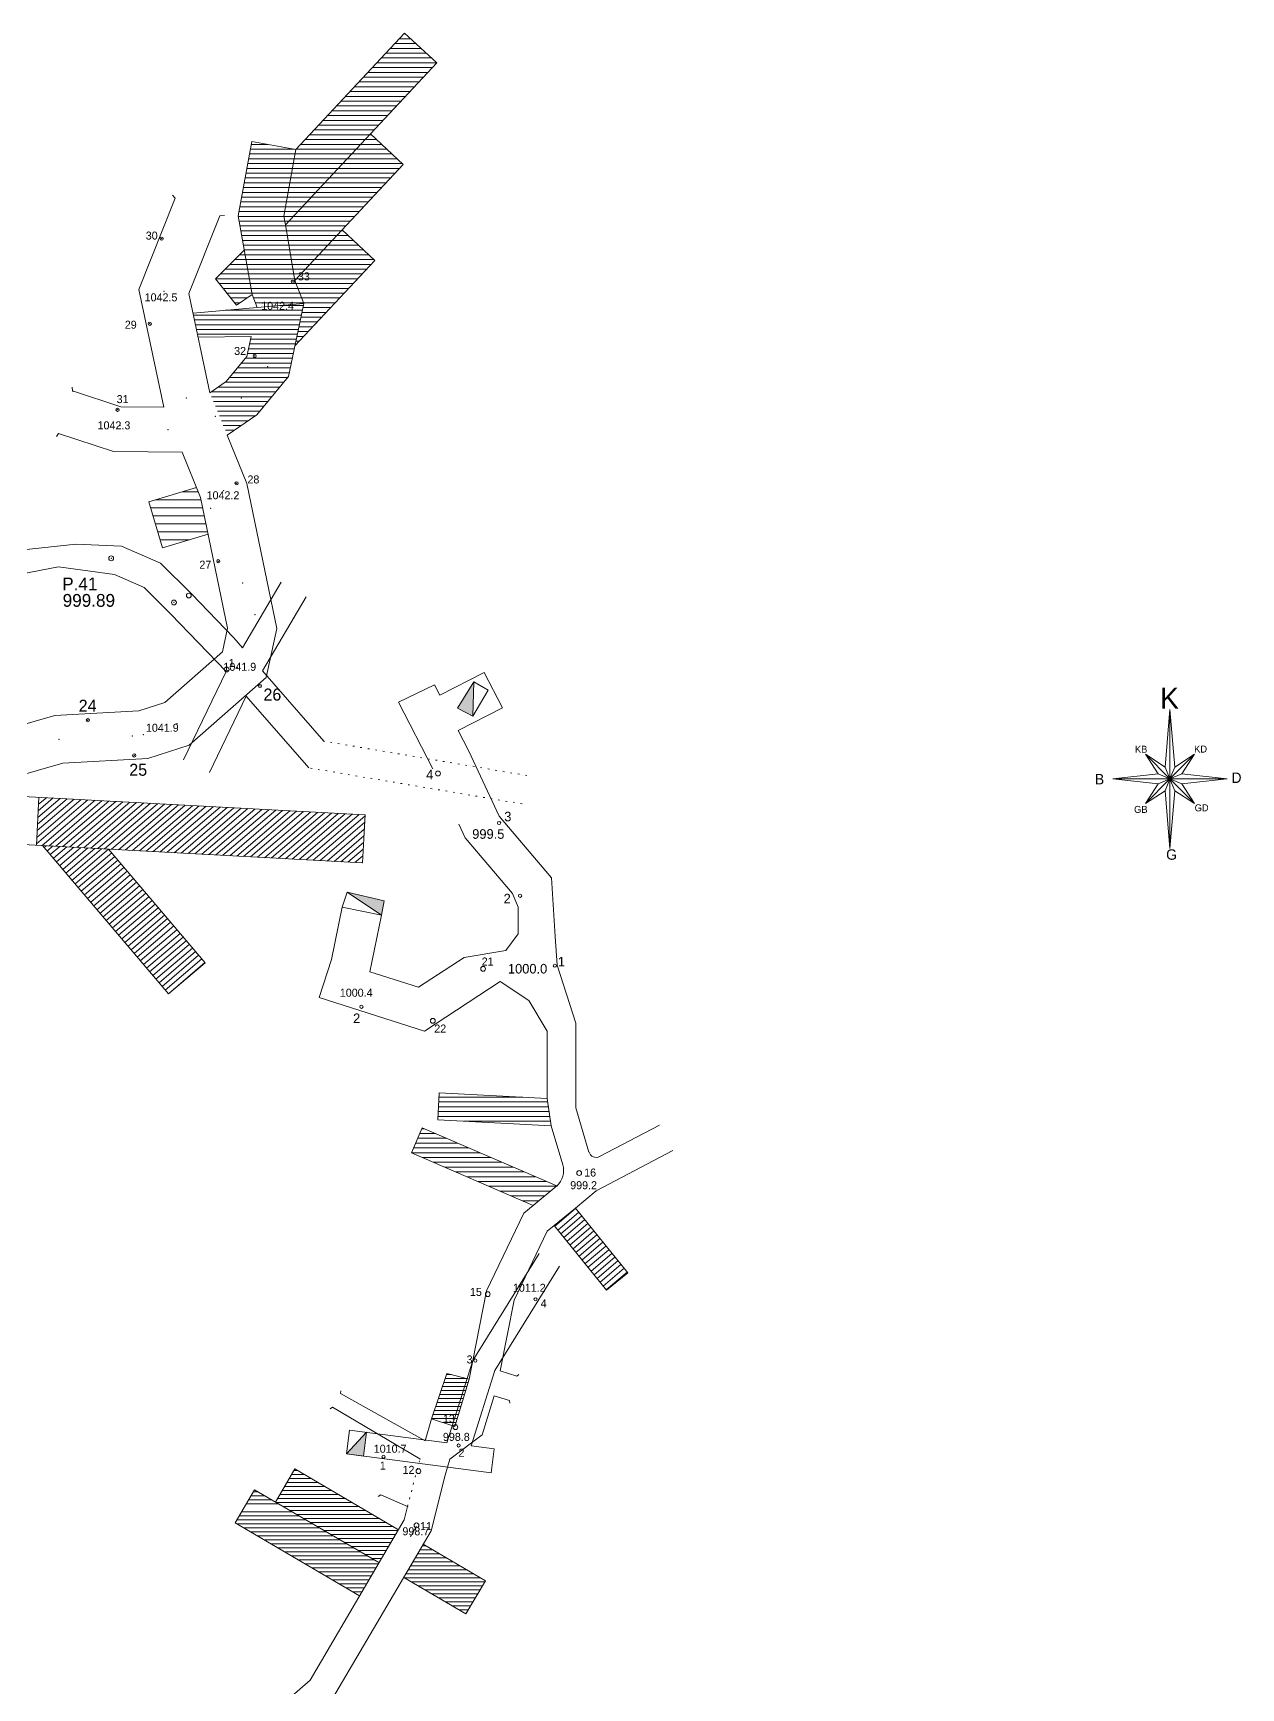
# Model space of a CAD drawing. Header units: millimetres. Extents: x 628903 to 629101, y 4089509 to 4089820.
# Drawn here: x 628979.1 to 629054.5, y 4089716.9 to 4089820.3 of the extents above; entities that cross this region are included whole.
import ezdxf

# ---------------------------------------------------------------- set-up
doc = ezdxf.new("R2010")
doc.units = ezdxf.units.MM
doc.layers.get('0').update_dxf_attribs({"color": 5, "lineweight": 0, "true_color": 0x0000ff})
for name, color, linetype, lineweight, true_color in [('G_1009', 15, 'Continuous', 0, 0x7f3f3f), ('G_1040', 94, 'Continuous', 0, 0x007f00), ('G_1040_POL', 3, 'Continuous', 0, 0x00ff00), ('G_995', 7, 'Continuous', 0, 0xffffff), ('G_995DOGR', 7, 'Continuous', 0, 0xffffff), ('G_997', 134, 'Continuous', 0, 0x007f7f), ('P_DTY', 7, 'Continuous', 0, 0xffffff)]:
    doc.layers.add(name, color=color, linetype=linetype, lineweight=lineweight, true_color=true_color)
doc.styles.add('textstyle0', font='txt')
doc.styles.add('textstyle1', font='txt')
doc.styles.add('textstyle100', font='txt')
doc.styles.add('textstyle101', font='txt')
doc.styles.add('textstyle102', font='txt')
doc.styles.add('textstyle103', font='txt')
doc.styles.add('textstyle104', font='txt')
doc.styles.add('textstyle105', font='txt')
doc.styles.add('textstyle106', font='txt')
doc.styles.add('textstyle122', font='txt')
doc.styles.add('textstyle139', font='txt')
doc.styles.add('textstyle147', font='txt')
doc.styles.add('textstyle149', font='txt')
doc.styles.add('textstyle150', font='txt')
doc.styles.add('textstyle151', font='txt')
doc.styles.add('textstyle155', font='txt')
doc.styles.add('textstyle156', font='txt')
doc.styles.add('textstyle157', font='txt')
doc.styles.add('textstyle158', font='txt')
doc.styles.add('textstyle159', font='txt')
doc.styles.add('textstyle160', font='txt')
doc.styles.add('textstyle161', font='txt')
doc.styles.add('textstyle162', font='txt')
doc.styles.add('textstyle163', font='txt')
doc.styles.add('textstyle164', font='txt')
doc.styles.add('textstyle165', font='txt')
doc.styles.add('textstyle166', font='txt')
doc.styles.add('textstyle187', font='txt')
doc.styles.add('textstyle188', font='txt')
doc.styles.add('textstyle189', font='txt')
doc.styles.add('textstyle190', font='txt')
doc.styles.add('textstyle191', font='txt')
doc.styles.add('textstyle192', font='txt')
doc.styles.add('textstyle2', font='txt')
doc.styles.add('textstyle3', font='txt')
doc.styles.add('textstyle4', font='txt')
doc.styles.add('textstyle5', font='txt')
doc.styles.add('textstyle56', font='txt')
doc.styles.add('textstyle6', font='txt')
doc.styles.add('textstyle60', font='txt')
doc.styles.add('textstyle7', font='txt')
doc.styles.add('textstyle89', font='txt')
doc.styles.add('textstyle90', font='txt')
doc.styles.add('textstyle91', font='txt')
doc.styles.add('textstyle92', font='txt')
doc.styles.add('textstyle93', font='txt')
doc.styles.add('textstyle95', font='txt')
doc.styles.add('textstyle96', font='txt')
doc.styles.add('textstyle97', font='txt')
doc.styles.add('textstyle98', font='txt')
doc.styles.add('textstyle99', font='txt')

# ---------------------------------------------------------------- blocks, each defined once
blk = doc.blocks.new('OK_1')
at = {"layer": 'P_DTY', "lineweight": 0}
for p, q in [((-31, 78), (-1, 439)), ((30, 78), (-1, 439)), ((-1, 4), (-1, 439)), ((-75, 35), (-154, 158)), ((-31, 78), (-154, 158)), ((-1, 4), (-154, 158)), ((-1, 4), (153, 158)), ((30, 78), (153, 158)), ((74, 35), (153, 158)), ((-358, 4), (-75, 35)), ((-75, -27), (-358, 4)), ((-358, 4), (-1, 4)), ((-154, -150), (-1, 4)), ((-1, 4), (-75, 35)), ((-75, -27), (-1, 4)), ((-1, 4), (-31, 78)), ((-31, -70), (-1, 4)), ((-1, 4), (30, 78)), ((-1, 4), (74, 35)), ((74, -27), (-1, 4)), ((30, -70), (-1, 4)), ((-1, 4), (356, 4)), ((-1, -431), (-1, 4)), ((153, -150), (-1, 4)), ((356, 4), (74, 35)), ((74, -27), (356, 4)), ((-154, -150), (-75, -27)), ((-154, -150), (-31, -70)), ((-1, -431), (-31, -70)), ((-1, -431), (30, -70)), ((153, -150), (30, -70)), ((153, -150), (74, -27))]:
    blk.add_line(p, q, dxfattribs=at)
for points in [[(-1, 439), (30, 78), (-1, 4), (-1, 439)], [(-154, 158), (-31, 78), (-1, 4), (-154, 158)], [(153, 158), (74, 35), (-1, 4), (153, 158)], [(-75, 35), (-1, 4), (-358, 4), (-75, 35)], [(-1, 4), (-154, -150), (-75, -27), (-1, 4)], [(-1, 4), (-1, -431), (-31, -70), (-1, 4)], [(-1, 4), (153, -150), (30, -70), (-1, 4)], [(-1, 4), (356, 4), (74, -27), (-1, 4)]]:
    blk.add_lwpolyline(points, close=True, dxfattribs=at)
for s, height, style, p in [('K', 130, 'textstyle0', (-62, 444)), ('KB', 43.5, 'textstyle6', (-220, 168)), ('KD', 43.5, 'textstyle7', (150, 169)), ('B', 65.2, 'textstyle2', (-470, -30)), ('D', 65.2, 'textstyle3', (383, -21)), ('GB', 43.5, 'textstyle5', (-225, -208)), ('GD', 43.5, 'textstyle4', (153, -198)), ('G', 65.2, 'textstyle1', (-25, -501))]:
    blk.add_text(s, height=height, dxfattribs=dict(at, style=style)).set_placement(p)

msp = doc.modelspace()

# ---------------------------------------------------------------- hatches: boundary and pattern name
at = {"layer": 'G_1009', "lineweight": 0}
msp.add_hatch(color=256, dxfattribs=at).paths.add_polyline_path([(628999.88, 4089732.88), (628999.68, 4089731.39), (628998.62, 4089731.53)])
at = {"layer": 'G_997', "lineweight": 0}
for points in [[(629006.58, 4089779.78), (629005.55, 4089778.14), (629006.51, 4089777.63)], [(629000.81, 4089765.19), (629000.97, 4089766.09), (628998.67, 4089766.64)]]:
    msp.add_hatch(color=256, dxfattribs=at).paths.add_polyline_path(points)

# ---------------------------------------------------------------- linework, layer by layer
at = {"layer": 'G_1009', "lineweight": 0}
for p, q in [((629010.66, 4089744.06), (629006.52, 4089737.36)), ((629011.94, 4089743.27), (629007.89, 4089736.73)), ((629006.52, 4089737.36), (629004.9, 4089732.22)), ((629007.89, 4089736.73), (629006.41, 4089732.03)), ((628998.62, 4089731.53), (628998.82, 4089733.02)), ((628998.82, 4089733.02), (629004.9, 4089732.22)), ((628998.62, 4089731.53), (629007.66, 4089730.35)), ((629006.41, 4089732.03), (629007.85, 4089731.84)), ((629007.85, 4089731.84), (629007.66, 4089730.35))]:
    msp.add_line(p, q, dxfattribs=at)
msp.add_lwpolyline([(628999.88, 4089732.88), (628999.68, 4089731.39), (628998.62, 4089731.53), (628999.88, 4089732.88)], close=True, dxfattribs=at)
for centre in [(629010.43, 4089741.19), (629006.67, 4089737.36), (629000.94, 4089731.35), (629005.63, 4089732.05)]:
    msp.add_circle(centre, 0.1, dxfattribs=at)
at = {"layer": 'G_1040', "lineweight": 0}
for p, q in [((628995.47, 4089813.05), (629002.26, 4089820.33)), ((629004.26, 4089818.47), (629002.26, 4089820.33)), ((628994.81, 4089808.34), (629004.26, 4089818.47)), ((628991.87, 4089808.9), (628992.72, 4089813.55)), ((628995.47, 4089813.05), (628992.72, 4089813.55)), ((629002.17, 4089812.12), (629000.12, 4089814.03)), ((628994.71, 4089808.89), (628995.47, 4089813.05)), ((628995.4, 4089804.86), (629002.17, 4089812.12)), ((628987.93, 4089810.01), (628987.75, 4089810.19)), ((628985.66, 4089804.31), (628987.93, 4089810.01)), ((628988.78, 4089804.04), (628990.72, 4089808.9)), ((628990.72, 4089808.9), (628991.01, 4089808.93)), ((628992.73, 4089803.99), (628991.87, 4089808.9)), ((628994.81, 4089808.34), (628994.71, 4089808.89)), ((628995.4, 4089804.86), (628994.81, 4089808.34)), ((629000.4, 4089806.12), (628998.35, 4089808.03)), ((628992.24, 4089806.76), (628990.44, 4089804.96)), ((628995.41, 4089800.77), (629000.4, 4089806.12)), ((628990.44, 4089804.96), (628991.75, 4089803.33)), ((628995.96, 4089803.42), (628995.4, 4089804.86)), ((628987.22, 4089796.94), (628985.66, 4089804.31)), ((628990.09, 4089797.85), (628988.78, 4089804.04)), ((628991.75, 4089803.33), (628992.73, 4089803.99)), ((628993.05, 4089803.18), (628992.73, 4089803.99)), ((628993.05, 4089803.18), (628989.04, 4089802.82)), ((628993.05, 4089803.18), (628995.96, 4089803.42)), ((628995.01, 4089798.86), (628995.96, 4089803.42)), ((628992.67, 4089801.36), (628989.36, 4089801.33)), ((628992.41, 4089800.11), (628992.67, 4089801.36)), ((628991.11, 4089798.55), (628992.41, 4089800.11)), ((628993.02, 4089796.47), (628995.01, 4089798.86)), ((628981.52, 4089797.96), (628981.5, 4089798.2)), ((628984.53, 4089796.96), (628981.52, 4089797.96)), ((628990.09, 4089797.85), (628991.11, 4089798.55)), ((628987.22, 4089796.94), (628984.53, 4089796.96)), ((628991.18, 4089795.2), (628993.02, 4089796.47)), ((628980.64, 4089795.3), (628980.51, 4089795.12)), ((628984.07, 4089794.17), (628980.64, 4089795.3)), ((628992.4, 4089792.17), (628991.18, 4089795.2)), ((628988.37, 4089794.14), (628984.07, 4089794.17)), ((628989.51, 4089791.3), (628988.37, 4089794.14)), ((628989.26, 4089791.92), (628986.29, 4089791.04)), ((628994.27, 4089783.12), (628992.4, 4089792.17)), ((628987.14, 4089788.16), (628986.29, 4089791.04)), ((628991.2, 4089783.13), (628989.51, 4089791.3)), ((628989.99, 4089789.01), (628987.14, 4089788.16)), ((628990.89, 4089781.66), (628991.2, 4089783.13)), ((628993.61, 4089780.06), (628994.27, 4089783.12)), ((628987.28, 4089778.49), (628990.89, 4089781.66)), ((628988.8, 4089775.83), (628993.61, 4089780.06)), ((628980.41, 4089777.67), (628985.65, 4089777.96)), ((628985.65, 4089777.96), (628987.28, 4089778.49)), ((628975.83, 4089776.35), (628980.41, 4089777.67)), ((628980.91, 4089774.7), (628986.21, 4089774.98)), ((628986.21, 4089774.98), (628988.8, 4089775.83)), ((628977.58, 4089773.74), (628980.91, 4089774.7)), ((628976.77, 4089772.71), (628999.79, 4089771.46)), ((628979.42, 4089772.57), (628979.26, 4089769.57)), ((628999.62, 4089768.46), (628999.79, 4089771.46)), ((628974.16, 4089769.85), (628999.62, 4089768.46)), ((628979.64, 4089769.55), (628987.51, 4089760.27)), ((628983.76, 4089769.33), (628989.79, 4089762.21)), ((628987.51, 4089760.27), (628989.79, 4089762.21))]:
    msp.add_line(p, q, dxfattribs=at)
at = {"layer": 'G_1040', "color": 254, "lineweight": 0, "true_color": 0xdcdcdc}
for p, q in [((629001.37, 4089819.37), (629003.29, 4089819.37)), ((629001.65, 4089819.67), (629002.97, 4089819.67)), ((629001.93, 4089819.97), (629002.65, 4089819.97)), ((629002.21, 4089820.27), (629002.32, 4089820.27)), ((629000.53, 4089818.47), (629004.25, 4089818.47)), ((629000.81, 4089818.77), (629003.93, 4089818.77)), ((629001.09, 4089819.07), (629003.61, 4089819.07)), ((628999.41, 4089817.27), (629003.14, 4089817.27)), ((628999.69, 4089817.57), (629003.42, 4089817.57)), ((628999.97, 4089817.87), (629003.7, 4089817.87)), ((629000.25, 4089818.17), (629003.98, 4089818.17)), ((628998.57, 4089816.37), (629002.3, 4089816.37)), ((628998.85, 4089816.67), (629002.58, 4089816.67)), ((628999.13, 4089816.97), (629002.86, 4089816.97)), ((628997.73, 4089815.47), (629001.46, 4089815.47)), ((628998.01, 4089815.77), (629001.74, 4089815.77)), ((628998.29, 4089816.07), (629002.02, 4089816.07)), ((628996.61, 4089814.27), (629000.34, 4089814.27)), ((628996.89, 4089814.57), (629000.62, 4089814.57)), ((628997.17, 4089814.87), (629000.9, 4089814.87)), ((628997.45, 4089815.17), (629001.18, 4089815.17)), ((628992.69, 4089813.37), (628993.74, 4089813.37)), ((628995.77, 4089813.37), (629000.83, 4089813.37)), ((628996.05, 4089813.67), (629000.51, 4089813.67)), ((628996.33, 4089813.97), (629000.19, 4089813.97)), ((628992.47, 4089812.17), (629002.12, 4089812.17)), ((628992.52, 4089812.47), (629001.8, 4089812.47)), ((628992.58, 4089812.77), (629001.48, 4089812.77)), ((628992.63, 4089813.07), (628995.38, 4089813.07)), ((628995.49, 4089813.07), (629001.15, 4089813.07)), ((628992.3, 4089811.27), (629001.37, 4089811.27)), ((628992.36, 4089811.57), (629001.65, 4089811.57)), ((628992.41, 4089811.87), (629001.93, 4089811.87)), ((628992.08, 4089810.07), (629000.25, 4089810.07)), ((628992.14, 4089810.37), (629000.53, 4089810.37)), ((628992.19, 4089810.67), (629000.81, 4089810.67)), ((628992.25, 4089810.97), (629001.09, 4089810.97)), ((628991.92, 4089809.17), (628999.41, 4089809.17)), ((628991.97, 4089809.47), (628999.69, 4089809.47)), ((628992.03, 4089809.77), (628999.97, 4089809.77)), ((628991.87, 4089808.87), (628999.13, 4089808.87)), ((628991.92, 4089808.57), (628998.85, 4089808.57)), ((628991.98, 4089808.27), (628998.57, 4089808.27)), ((628992.03, 4089807.97), (628998.41, 4089807.97)), ((628992.08, 4089807.67), (628998.73, 4089807.67)), ((628992.14, 4089807.37), (628999.06, 4089807.37)), ((628992.19, 4089807.07), (628999.38, 4089807.07)), ((628991.65, 4089806.17), (629000.34, 4089806.17)), ((628991.95, 4089806.47), (629000.02, 4089806.47)), ((628992.24, 4089806.77), (628999.7, 4089806.77)), ((628990.44, 4089804.97), (628999.32, 4089804.97)), ((628990.74, 4089805.27), (628999.6, 4089805.27)), ((628991.05, 4089805.57), (628999.88, 4089805.57)), ((628991.35, 4089805.87), (629000.16, 4089805.87)), ((628990.67, 4089804.67), (628999.04, 4089804.67)), ((628990.91, 4089804.37), (628998.76, 4089804.37)), ((628991.15, 4089804.07), (628998.48, 4089804.07)), ((628991.04, 4089803), (628995.87, 4089803)), ((628991.4, 4089803.77), (628992.4, 4089803.77)), ((628991.64, 4089803.47), (628991.95, 4089803.47)), ((628992.82, 4089803.77), (628998.2, 4089803.77)), ((628992.94, 4089803.47), (628997.92, 4089803.47)), ((628994.47, 4089803.3), (628995.93, 4089803.3)), ((628995.84, 4089802.87), (628997.37, 4089802.87)), ((628995.9, 4089803.17), (628997.65, 4089803.17)), ((628989.07, 4089802.7), (628995.81, 4089802.7)), ((628989.13, 4089802.4), (628995.74, 4089802.4)), ((628989.2, 4089802.1), (628995.68, 4089802.1)), ((628989.26, 4089801.8), (628995.62, 4089801.8)), ((628995.65, 4089801.97), (628996.53, 4089801.97)), ((628995.72, 4089802.27), (628996.81, 4089802.27)), ((628995.78, 4089802.57), (628997.09, 4089802.57)), ((628989.32, 4089801.5), (628995.56, 4089801.5)), ((628992.58, 4089800.9), (628995.43, 4089800.9)), ((628992.64, 4089801.2), (628995.5, 4089801.2)), ((628995.47, 4089801.07), (628995.69, 4089801.07)), ((628995.53, 4089801.37), (628995.97, 4089801.37)), ((628995.59, 4089801.67), (628996.25, 4089801.67)), ((628992.07, 4089799.7), (628995.19, 4089799.7)), ((628992.32, 4089800), (628995.25, 4089800)), ((628992.45, 4089800.3), (628995.31, 4089800.3)), ((628992.51, 4089800.6), (628995.37, 4089800.6)), ((628991.32, 4089798.8), (628994.96, 4089798.8)), ((628991.57, 4089799.1), (628995.06, 4089799.1)), ((628991.82, 4089799.4), (628995.12, 4089799.4)), ((628990.16, 4089797.9), (628994.21, 4089797.9)), ((628990.6, 4089798.2), (628994.46, 4089798.2)), ((628991.03, 4089798.5), (628994.71, 4089798.5)), ((628990.2, 4089797.6), (628993.96, 4089797.6)), ((628990.32, 4089797.3), (628993.71, 4089797.3)), ((628990.44, 4089797), (628993.46, 4089797)), ((628990.57, 4089796.7), (628993.21, 4089796.7)), ((628990.69, 4089796.4), (628992.92, 4089796.4)), ((628990.81, 4089796.1), (628992.48, 4089796.1)), ((628990.93, 4089795.8), (628992.05, 4089795.8)), ((628991.06, 4089795.5), (628991.61, 4089795.5)), ((628988.38, 4089791.66), (628989.37, 4089791.66)), ((628986.4, 4089790.66), (628989.64, 4089790.66)), ((628986.71, 4089791.16), (628989.54, 4089791.16)), ((628986.55, 4089790.16), (628989.75, 4089790.16)), ((628986.7, 4089789.66), (628989.85, 4089789.66)), ((628986.84, 4089789.16), (628989.96, 4089789.16)), ((628986.99, 4089788.66), (628988.82, 4089788.66)), ((628979.26, 4089769.65), (628982.48, 4089772.4)), ((628979.28, 4089770.06), (628982.05, 4089772.42)), ((628979.31, 4089770.48), (628981.62, 4089772.45)), ((628979.33, 4089770.89), (628981.18, 4089772.47)), ((628979.35, 4089771.3), (628980.75, 4089772.49)), ((628979.37, 4089771.72), (628980.31, 4089772.52)), ((628979.4, 4089772.13), (628979.88, 4089772.54)), ((628979.42, 4089772.54), (628979.44, 4089772.57)), ((628979.61, 4089769.55), (628982.92, 4089772.38)), ((628980.05, 4089769.53), (628983.35, 4089772.35)), ((628980.48, 4089769.51), (628983.79, 4089772.33)), ((628980.91, 4089769.48), (628984.22, 4089772.31)), ((628981.35, 4089769.46), (628984.65, 4089772.28)), ((628981.78, 4089769.43), (628985.09, 4089772.26)), ((628982.22, 4089769.41), (628985.52, 4089772.23)), ((628982.65, 4089769.39), (628985.96, 4089772.21)), ((628983.09, 4089769.36), (628986.39, 4089772.19)), ((628983.52, 4089769.34), (628986.83, 4089772.16)), ((628983.95, 4089769.32), (628987.26, 4089772.14)), ((628984.39, 4089769.29), (628987.69, 4089772.12)), ((628984.82, 4089769.27), (628988.13, 4089772.09)), ((628985.26, 4089769.24), (628988.56, 4089772.07)), ((628985.69, 4089769.22), (628989, 4089772.04)), ((628986.12, 4089769.2), (628989.43, 4089772.02)), ((628986.56, 4089769.17), (628989.87, 4089772)), ((628986.99, 4089769.15), (628990.3, 4089771.97)), ((628987.43, 4089769.13), (628990.73, 4089771.95)), ((628987.86, 4089769.1), (628991.17, 4089771.93)), ((628988.3, 4089769.08), (628991.6, 4089771.9)), ((628988.73, 4089769.06), (628992.04, 4089771.88)), ((628989.16, 4089769.03), (628992.47, 4089771.86)), ((628989.6, 4089769.01), (628992.9, 4089771.83)), ((628990.03, 4089768.98), (628993.34, 4089771.81)), ((628990.47, 4089768.96), (628993.77, 4089771.78)), ((628990.9, 4089768.94), (628994.21, 4089771.76)), ((628991.34, 4089768.91), (628994.64, 4089771.74)), ((628991.77, 4089768.89), (628995.08, 4089771.71)), ((628992.2, 4089768.87), (628995.51, 4089771.69)), ((628992.64, 4089768.84), (628995.94, 4089771.67)), ((628993.07, 4089768.82), (628996.38, 4089771.64)), ((628993.51, 4089768.79), (628996.81, 4089771.62)), ((628993.94, 4089768.77), (628997.25, 4089771.59)), ((628994.37, 4089768.75), (628997.68, 4089771.57)), ((628994.81, 4089768.72), (628998.11, 4089771.55)), ((628995.24, 4089768.7), (628998.55, 4089771.52)), ((628995.68, 4089768.68), (628998.98, 4089771.5)), ((628996.11, 4089768.65), (628999.42, 4089771.48)), ((628996.55, 4089768.63), (628999.78, 4089771.39)), ((628996.98, 4089768.61), (628999.76, 4089770.98)), ((628997.41, 4089768.58), (628999.74, 4089770.57)), ((628997.85, 4089768.56), (628999.72, 4089770.15)), ((628998.28, 4089768.53), (628999.69, 4089769.74)), ((628979.74, 4089769.43), (628979.86, 4089769.54)), ((628979.93, 4089769.2), (628980.29, 4089769.52)), ((628980.12, 4089768.98), (628980.73, 4089769.49)), ((628980.32, 4089768.75), (628981.16, 4089769.47)), ((628980.51, 4089768.52), (628981.6, 4089769.44)), ((628980.71, 4089768.29), (628982.03, 4089769.42)), ((628980.9, 4089768.06), (628982.47, 4089769.4)), ((628981.09, 4089767.83), (628982.9, 4089769.37)), ((628981.29, 4089767.6), (628983.33, 4089769.35)), ((628981.48, 4089767.37), (628983.76, 4089769.32)), ((628981.68, 4089767.15), (628983.96, 4089769.09)), ((628981.87, 4089766.92), (628984.15, 4089768.86)), ((628998.72, 4089768.51), (628999.67, 4089769.33)), ((628999.15, 4089768.49), (628999.65, 4089768.91)), ((628982.06, 4089766.69), (628984.35, 4089768.64)), ((628982.26, 4089766.46), (628984.54, 4089768.41)), ((628982.45, 4089766.23), (628984.73, 4089768.18)), ((628982.65, 4089766), (628984.93, 4089767.95)), ((628982.84, 4089765.77), (628985.12, 4089767.72)), ((628999.58, 4089768.46), (628999.63, 4089768.5)), ((628983.04, 4089765.54), (628985.32, 4089767.49)), ((628983.23, 4089765.31), (628985.51, 4089767.26)), ((628983.42, 4089765.09), (628985.7, 4089767.03)), ((628983.62, 4089764.86), (628985.9, 4089766.81)), ((628983.81, 4089764.63), (628986.09, 4089766.58)), ((628984.01, 4089764.4), (628986.29, 4089766.35)), ((628984.2, 4089764.17), (628986.48, 4089766.12)), ((628984.39, 4089763.94), (628986.67, 4089765.89)), ((628984.59, 4089763.71), (628986.87, 4089765.66)), ((628984.78, 4089763.48), (628987.06, 4089765.43)), ((628984.98, 4089763.26), (628987.26, 4089765.2)), ((628985.17, 4089763.03), (628987.45, 4089764.98)), ((628985.36, 4089762.8), (628987.64, 4089764.75)), ((628985.56, 4089762.57), (628987.84, 4089764.52)), ((628985.75, 4089762.34), (628988.03, 4089764.29)), ((628985.95, 4089762.11), (628988.23, 4089764.06)), ((628986.14, 4089761.88), (628988.42, 4089763.83)), ((628986.33, 4089761.65), (628988.62, 4089763.6)), ((628986.53, 4089761.43), (628988.81, 4089763.37)), ((628986.72, 4089761.2), (628989, 4089763.14)), ((628986.92, 4089760.97), (628989.2, 4089762.92)), ((628987.11, 4089760.74), (628989.39, 4089762.69)), ((628987.3, 4089760.51), (628989.59, 4089762.46)), ((628987.5, 4089760.28), (628989.78, 4089762.23))]:
    msp.add_line(p, q, dxfattribs=at)
at = {"layer": 'G_1040', "lineweight": 0}
for p in [(628987.22, 4089804.18), (628994.5, 4089803.3), (628993.71, 4089799.48), (628981.54, 4089797.93), (628988.63, 4089797.52), (628992.06, 4089797.51), (628984.48, 4089795.8), (628987.48, 4089795.54), (628990.43, 4089796.38), (628990.95, 4089791.73), (628990.15, 4089790.62), (628992.15, 4089785.95), (628992.92, 4089783.98), (628992.25, 4089780.86), (628988.04, 4089777.16), (628980.66, 4089776.19), (628985.26, 4089776.4), (628985.93, 4089776.47)]:
    msp.add_point(p, dxfattribs=at)
at = {"layer": 'G_1040_POL', "lineweight": 0}
for centre in [(628987.08, 4089807.48), (628995.28, 4089804.79), (628986.34, 4089802.16), (628992.89, 4089800.15), (628984.33, 4089796.78), (628991.76, 4089792.19), (628990.62, 4089787.32), (628993.22, 4089779.52), (628982.47, 4089777.38), (628985.37, 4089775.18)]:
    msp.add_circle(centre, 0.1, dxfattribs=at)
for p in [(628987.08, 4089807.48), (628995.28, 4089804.79), (628986.34, 4089802.16), (628992.89, 4089800.15), (628984.33, 4089796.78), (628991.69, 4089792.19), (628991.76, 4089792.19), (628990.62, 4089787.32), (628993.22, 4089779.52), (628982.47, 4089777.38), (628985.37, 4089775.18)]:
    msp.add_point(p, dxfattribs=at)
at = {"layer": 'G_995', "lineweight": 0}
for p, q in [((628974.37, 4089787.59), (628981.74, 4089788.39)), ((628973.6, 4089785.62), (628980.63, 4089786.96))]:
    msp.add_line(p, q, dxfattribs=at)
for centre in [(628983.93, 4089787.5), (628987.85, 4089784.74)]:
    msp.add_circle(centre, 0.15, dxfattribs=at)
for p in [(628983.93, 4089787.5), (628987.85, 4089784.74), (628991.8, 4089780.67)]:
    msp.add_point(p, dxfattribs=at)
at = {"layer": 'G_995DOGR', "lineweight": 0}
for p, q in [((628981.74, 4089788.39), (628984.58, 4089788.25)), ((628984.58, 4089788.25), (628987.01, 4089787.19)), ((628980.63, 4089786.96), (628984.13, 4089786.49)), ((628984.13, 4089786.49), (628985.98, 4089785.68)), ((628987.01, 4089787.19), (628988.94, 4089785.27)), ((628985.98, 4089785.68), (628987.66, 4089784)), ((628988.94, 4089785.27), (628991.6, 4089782.53)), ((628992.14, 4089781.9), (628994.55, 4089786)), ((628993.39, 4089780.47), (628996.11, 4089785.09)), ((628987.66, 4089784), (628991.12, 4089780.43)), ((628991.6, 4089782.53), (628992.14, 4089781.9)), ((628991.12, 4089780.43), (628988.45, 4089774.91)), ((628993.39, 4089780.47), (628997.22, 4089776.07)), ((628992.37, 4089778.89), (628990.07, 4089774.12)), ((628992.37, 4089778.89), (628996.28, 4089774.4)), ((628997.25, 4089776.06), (628997.22, 4089776.07)), ((628997.72, 4089775.98), (628997.62, 4089776)), ((628998.19, 4089775.9), (628998.09, 4089775.92)), ((628998.66, 4089775.83), (628998.56, 4089775.84)), ((628999.12, 4089775.75), (628999.03, 4089775.76)), ((628999.59, 4089775.67), (628999.49, 4089775.68)), ((629000.06, 4089775.59), (628999.96, 4089775.6)), ((629000.53, 4089775.51), (629000.43, 4089775.53)), ((629001, 4089775.43), (629000.9, 4089775.45)), ((629001.47, 4089775.35), (629001.37, 4089775.37)), ((629001.93, 4089775.27), (629001.84, 4089775.29)), ((629002.4, 4089775.19), (629002.3, 4089775.21)), ((629002.87, 4089775.11), (629002.77, 4089775.13)), ((629003.34, 4089775.03), (629003.24, 4089775.05)), ((629003.81, 4089774.95), (629003.71, 4089774.97)), ((629004.28, 4089774.88), (629004.18, 4089774.89)), ((628996.48, 4089774.37), (628996.38, 4089774.38)), ((628996.95, 4089774.29), (628996.85, 4089774.3)), ((628997.42, 4089774.21), (628997.32, 4089774.23)), ((628997.89, 4089774.13), (628997.79, 4089774.15)), ((628998.36, 4089774.05), (628998.26, 4089774.07)), ((628998.82, 4089773.97), (628998.73, 4089773.99)), ((628999.29, 4089773.89), (628999.19, 4089773.91)), ((628999.76, 4089773.81), (628999.66, 4089773.83)), ((629004.74, 4089774.8), (629004.65, 4089774.81)), ((629005.21, 4089774.72), (629005.11, 4089774.73)), ((629005.68, 4089774.64), (629005.58, 4089774.65)), ((629006.15, 4089774.56), (629006.05, 4089774.58)), ((629006.62, 4089774.48), (629006.52, 4089774.5)), ((629007.09, 4089774.4), (629006.99, 4089774.42)), ((629007.56, 4089774.32), (629007.46, 4089774.34)), ((629008.02, 4089774.24), (629007.92, 4089774.26)), ((629008.49, 4089774.16), (629008.39, 4089774.18)), ((629008.96, 4089774.08), (629008.86, 4089774.1)), ((629009.43, 4089774), (629009.33, 4089774.02)), ((629009.9, 4089773.93), (629009.8, 4089773.94)), ((629000.23, 4089773.73), (629000.13, 4089773.75)), ((629000.7, 4089773.65), (629000.6, 4089773.67)), ((629001.17, 4089773.58), (629001.07, 4089773.59)), ((629001.63, 4089773.5), (629001.54, 4089773.51)), ((629002.1, 4089773.42), (629002, 4089773.43)), ((629002.57, 4089773.34), (629002.47, 4089773.35)), ((629003.04, 4089773.26), (629002.94, 4089773.28)), ((629003.51, 4089773.18), (629003.41, 4089773.2)), ((629003.98, 4089773.1), (629003.88, 4089773.12)), ((629004.45, 4089773.02), (629004.35, 4089773.04)), ((629004.91, 4089772.94), (629004.81, 4089772.96)), ((629005.38, 4089772.86), (629005.28, 4089772.88)), ((629005.85, 4089772.78), (629005.75, 4089772.8)), ((629006.32, 4089772.7), (629006.22, 4089772.72)), ((629006.79, 4089772.63), (629006.69, 4089772.64)), ((629007.26, 4089772.55), (629007.16, 4089772.56)), ((629007.72, 4089772.47), (629007.62, 4089772.48)), ((629008.19, 4089772.39), (629008.09, 4089772.4)), ((629008.66, 4089772.31), (629008.56, 4089772.33)), ((629009.13, 4089772.23), (629009.03, 4089772.25)), ((629009.6, 4089772.15), (629009.5, 4089772.17))]:
    msp.add_line(p, q, dxfattribs=at)
for centre in [(628988.78, 4089785.17), (628991.14, 4089780.55)]:
    msp.add_circle(centre, 0.15, dxfattribs=at)
msp.add_point((628997.22, 4089776.07), dxfattribs=at)
at = {"layer": 'G_997', "lineweight": 0}
for p, q in [((629004.46, 4089778.95), (629007.23, 4089780.37)), ((629008.37, 4089778.15), (629007.23, 4089780.37)), ((629001.87, 4089778.51), (629004.12, 4089779.6)), ((629004.46, 4089778.95), (629004.12, 4089779.6)), ((629006.51, 4089777.63), (629007.48, 4089779.26)), ((629007.48, 4089779.26), (629006.58, 4089779.78)), ((629004.02, 4089774.34), (629001.87, 4089778.51)), ((629005.61, 4089776.73), (629008.37, 4089778.15)), ((629006.27, 4089775.44), (629005.61, 4089776.73)), ((629008.17, 4089771.38), (629006.27, 4089775.44)), ((629006.04, 4089770.02), (629005.64, 4089770.89)), ((629008.17, 4089771.38), (629011.43, 4089767.54)), ((629006.04, 4089770.02), (629008.99, 4089766.55)), ((628998.36, 4089765.69), (628998.67, 4089766.64)), ((629011.43, 4089767.54), (629011.67, 4089763.87)), ((628997.69, 4089762.43), (628998.36, 4089765.69)), ((628998.36, 4089765.69), (629000.81, 4089765.19)), ((629009.34, 4089765.69), (629008.99, 4089766.55)), ((629009.34, 4089764.04), (629009.34, 4089765.69)), ((629000.08, 4089761.66), (629000.81, 4089765.19)), ((629008.58, 4089762.98), (629009.34, 4089764.04)), ((629011.67, 4089763.87), (629011.78, 4089762.08)), ((629005.97, 4089762.56), (629003.13, 4089760.69)), ((629008.58, 4089762.98), (629005.97, 4089762.56)), ((628997.69, 4089762.43), (628996.93, 4089760.05)), ((629003.13, 4089760.69), (629000.08, 4089761.66)), ((629011.78, 4089762.08), (629012.96, 4089758.44)), ((629008.23, 4089761.05), (629003.5, 4089757.95)), ((629010.01, 4089759.86), (629008.23, 4089761.05)), ((629003.5, 4089757.95), (628996.93, 4089760.05)), ((629011.16, 4089757.94), (629010.01, 4089759.86)), ((629012.95, 4089753.15), (629012.96, 4089758.44)), ((629011.15, 4089753.73), (629011.16, 4089757.94)), ((629004.33, 4089752.41), (629004.42, 4089754.1)), ((629011.15, 4089753.73), (629004.42, 4089754.1)), ((629011.41, 4089752.02), (629011.15, 4089753.73)), ((629013.77, 4089750.39), (629012.95, 4089753.15)), ((629011.41, 4089752.02), (629004.33, 4089752.41)), ((629002.69, 4089750.35), (629003.36, 4089751.91)), ((629011.76, 4089748.27), (629003.36, 4089751.91)), ((629012.13, 4089749.6), (629011.41, 4089752.02)), ((629014.43, 4089750.11), (629018.17, 4089752.07)), ((629010.29, 4089747.05), (629002.69, 4089750.35)), ((629014.22, 4089747.97), (629019, 4089750.48)), ((629010.29, 4089747.05), (629011.76, 4089748.27)), ((629012.92, 4089746.88), (629014.22, 4089747.97)), ((629009.71, 4089746.57), (629010.29, 4089747.05)), ((629007.37, 4089741.71), (629009.71, 4089746.57)), ((629011.6, 4089745.81), (629012.92, 4089746.88)), ((629012.92, 4089746.88), (629016.19, 4089742.84)), ((629009.09, 4089741.14), (629011.16, 4089745.44)), ((629011.16, 4089745.44), (629011.6, 4089745.81)), ((629011.6, 4089745.81), (629014.87, 4089741.77)), ((629014.87, 4089741.77), (629016.19, 4089742.84)), ((629006.29, 4089736.19), (629007.37, 4089741.71)), ((629008.22, 4089736.71), (629009.09, 4089741.14)), ((629008.22, 4089736.71), (629009.27, 4089736.39)), ((629003.94, 4089733.72), (629004.89, 4089736.56)), ((629004.89, 4089736.56), (629006.29, 4089736.19)), ((629005.39, 4089733.23), (629006.29, 4089736.19)), ((629009.27, 4089736.39), (629009.39, 4089736.49)), ((628998.26, 4089735.31), (628998.28, 4089735.46)), ((629003.54, 4089732.34), (628998.26, 4089735.31)), ((629007.11, 4089732.71), (629007.85, 4089735.15)), ((629007.85, 4089735.15), (629008.81, 4089734.86)), ((629008.81, 4089734.86), (629008.83, 4089734.7)), ((628997.75, 4089734.45), (628997.61, 4089734.35)), ((629003.21, 4089731.21), (628997.75, 4089734.45)), ((629003.54, 4089732.34), (629003.94, 4089733.72)), ((629003.94, 4089733.72), (629005.39, 4089733.23)), ((629007.11, 4089732.71), (629005.08, 4089731.2)), ((628994.19, 4089728.52), (628995.4, 4089730.59)), ((629001.87, 4089726.79), (628995.4, 4089730.59)), ((629003.04, 4089730.54), (629003.06, 4089730.64)), ((629003.16, 4089731), (629003.18, 4089731.1)), ((629004.79, 4089730.2), (629005.08, 4089731.2)), ((629002.8, 4089729.62), (629002.82, 4089729.72)), ((629002.92, 4089730.08), (629002.94, 4089730.18)), ((629003.91, 4089726.71), (629004.79, 4089730.2)), ((628991.68, 4089727.21), (628992.89, 4089729.28)), ((629000.65, 4089724.73), (628992.89, 4089729.28)), ((629000.77, 4089728.97), (629000.61, 4089728.87)), ((629002.44, 4089728.24), (629000.77, 4089728.97)), ((629002.44, 4089728.24), (629002.46, 4089728.34)), ((629002.56, 4089728.7), (629002.58, 4089728.8)), ((629002.68, 4089729.16), (629002.7, 4089729.26)), ((628996.35, 4089717.39), (629002.23, 4089727.4)), ((629002.23, 4089727.4), (629002.44, 4089728.24)), ((628999.44, 4089722.66), (628991.68, 4089727.21)), ((628997.75, 4089716.23), (629003.91, 4089726.71)), ((629003, 4089727), (629002.62, 4089726.35)), ((629003.42, 4089725.88), (629007.3, 4089723.6)), ((629002.21, 4089723.81), (629006.09, 4089721.53)), ((629006.09, 4089721.53), (629007.3, 4089723.6)), ((628989.92, 4089711.78), (628996.35, 4089717.39))]:
    msp.add_line(p, q, dxfattribs=at)
at = {"layer": 'G_997', "color": 254, "lineweight": 0, "true_color": 0xdcdcdc}
for p, q in [((629004.37, 4089753.22), (629011.23, 4089753.22)), ((629004.39, 4089753.52), (629011.19, 4089753.52)), ((629004.4, 4089753.82), (629009.64, 4089753.82)), ((629004.34, 4089752.62), (629011.32, 4089752.62)), ((629004.35, 4089752.92), (629011.28, 4089752.92)), ((629005.95, 4089752.32), (629011.37, 4089752.32)), ((629003.08, 4089751.25), (629004.88, 4089751.25)), ((629003.21, 4089751.55), (629004.18, 4089751.55)), ((629003.34, 4089751.85), (629003.49, 4089751.85)), ((629002.69, 4089750.35), (629006.95, 4089750.35)), ((629002.82, 4089750.65), (629006.26, 4089750.65)), ((629002.95, 4089750.95), (629005.57, 4089750.95)), ((629003.37, 4089750.05), (629007.64, 4089750.05)), ((629004.06, 4089749.75), (629008.33, 4089749.75)), ((629004.75, 4089749.45), (629009.03, 4089749.45)), ((629005.44, 4089749.15), (629009.72, 4089749.15)), ((629006.14, 4089748.85), (629010.41, 4089748.85)), ((629006.83, 4089748.55), (629011.1, 4089748.55)), ((629007.52, 4089748.25), (629011.74, 4089748.25)), ((629008.21, 4089747.95), (629011.38, 4089747.95)), ((629008.9, 4089747.65), (629011.01, 4089747.65)), ((629009.6, 4089747.35), (629010.65, 4089747.35)), ((629011.64, 4089745.75), (629012.94, 4089746.86)), ((629011.83, 4089745.52), (629013.12, 4089746.62)), ((629012.02, 4089745.29), (629013.31, 4089746.39)), ((629012.21, 4089745.05), (629013.5, 4089746.16)), ((629012.4, 4089744.82), (629013.69, 4089745.92)), ((629012.59, 4089744.59), (629013.88, 4089745.69)), ((629012.78, 4089744.35), (629014.07, 4089745.46)), ((629012.96, 4089744.12), (629014.26, 4089745.22)), ((629013.15, 4089743.89), (629014.45, 4089744.99)), ((629013.34, 4089743.65), (629014.64, 4089744.76)), ((629013.53, 4089743.42), (629014.82, 4089744.52)), ((629013.72, 4089743.19), (629015.01, 4089744.29)), ((629013.91, 4089742.95), (629015.2, 4089744.06)), ((629014.1, 4089742.72), (629015.39, 4089743.82)), ((629014.29, 4089742.49), (629015.58, 4089743.59)), ((629014.48, 4089742.25), (629015.77, 4089743.36)), ((629014.66, 4089742.02), (629015.96, 4089743.13)), ((629014.85, 4089741.79), (629016.15, 4089742.89)), ((629004.61, 4089735.73), (629006.15, 4089735.73)), ((629004.7, 4089735.98), (629006.22, 4089735.98)), ((629004.78, 4089736.23), (629006.12, 4089736.23)), ((629004.86, 4089736.48), (629005.19, 4089736.48)), ((629004.28, 4089734.73), (629005.84, 4089734.73)), ((629004.36, 4089734.98), (629005.92, 4089734.98)), ((629004.45, 4089735.23), (629006, 4089735.23)), ((629004.53, 4089735.48), (629006.07, 4089735.48)), ((629003.94, 4089733.73), (629005.54, 4089733.73)), ((629004.03, 4089733.98), (629005.62, 4089733.98)), ((629004.11, 4089734.23), (629005.69, 4089734.23)), ((629004.19, 4089734.48), (629005.77, 4089734.48)), ((629004.64, 4089733.48), (629005.47, 4089733.48)), ((628995.33, 4089730.48), (628995.6, 4089730.48)), ((628994.75, 4089729.48), (628997.3, 4089729.48)), ((628994.89, 4089729.73), (628996.88, 4089729.73)), ((628995.04, 4089729.98), (628996.45, 4089729.98)), ((628995.19, 4089730.23), (628996.03, 4089730.23)), ((628992.38, 4089728.41), (628994.39, 4089728.41)), ((628992.52, 4089728.66), (628993.96, 4089728.66)), ((628992.67, 4089728.91), (628993.53, 4089728.91)), ((628992.82, 4089729.16), (628993.11, 4089729.16)), ((628994.27, 4089728.48), (628999.01, 4089728.48)), ((628994.3, 4089728.73), (628998.58, 4089728.73)), ((628994.45, 4089728.98), (628998.16, 4089728.98)), ((628994.6, 4089729.23), (628997.73, 4089729.23)), ((628991.79, 4089727.41), (628996.09, 4089727.41)), ((628991.94, 4089727.66), (628995.66, 4089727.66)), ((628992.08, 4089727.91), (628995.24, 4089727.91)), ((628994.69, 4089728.23), (628999.43, 4089728.23)), ((628995.12, 4089727.98), (628999.86, 4089727.98)), ((628995.54, 4089727.73), (629000.28, 4089727.73)), ((628995.97, 4089727.48), (629000.71, 4089727.48)), ((628991.77, 4089727.16), (628996.51, 4089727.16)), ((628992.2, 4089726.91), (628996.94, 4089726.91)), ((628992.63, 4089726.66), (628997.37, 4089726.66)), ((628993.05, 4089726.41), (628997.79, 4089726.41)), ((628996.4, 4089727.23), (629001.14, 4089727.23)), ((628996.82, 4089726.98), (629001.56, 4089726.98)), ((628997.25, 4089726.73), (629001.83, 4089726.73)), ((628997.67, 4089726.48), (629001.68, 4089726.48)), ((628993.48, 4089726.16), (628998.22, 4089726.16)), ((628993.9, 4089725.91), (628998.64, 4089725.91)), ((628994.33, 4089725.66), (628999.07, 4089725.66)), ((628994.76, 4089725.41), (628999.49, 4089725.41)), ((628998.1, 4089726.23), (629001.53, 4089726.23)), ((628998.52, 4089725.98), (629001.39, 4089725.98)), ((628998.95, 4089725.73), (629001.24, 4089725.73)), ((628999.38, 4089725.48), (629001.09, 4089725.48)), ((628999.8, 4089725.23), (629000.95, 4089725.23)), ((629003.07, 4089725.28), (629004.44, 4089725.28)), ((629003.22, 4089725.53), (629004.01, 4089725.53)), ((629003.36, 4089725.78), (629003.59, 4089725.78)), ((628995.18, 4089725.16), (628999.92, 4089725.16)), ((628995.61, 4089724.91), (629000.35, 4089724.91)), ((628996.03, 4089724.66), (629000.61, 4089724.66)), ((628996.46, 4089724.41), (629000.47, 4089724.41)), ((629000.23, 4089724.98), (629000.8, 4089724.98)), ((629002.48, 4089724.28), (629006.14, 4089724.28)), ((629002.63, 4089724.53), (629005.72, 4089724.53)), ((629002.78, 4089724.78), (629005.29, 4089724.78)), ((629002.92, 4089725.03), (629004.87, 4089725.03)), ((628996.88, 4089724.16), (629000.32, 4089724.16)), ((628997.31, 4089723.91), (629000.17, 4089723.91)), ((628997.74, 4089723.66), (629000.03, 4089723.66)), ((628998.16, 4089723.41), (628999.88, 4089723.41)), ((628998.59, 4089723.16), (628999.73, 4089723.16)), ((629002.25, 4089723.78), (629006.99, 4089723.78)), ((629002.34, 4089724.03), (629006.57, 4089724.03)), ((629002.68, 4089723.53), (629007.26, 4089723.53)), ((629003.11, 4089723.28), (629007.11, 4089723.28)), ((628999.01, 4089722.91), (628999.59, 4089722.91)), ((629003.53, 4089723.03), (629006.97, 4089723.03)), ((629003.96, 4089722.78), (629006.82, 4089722.78)), ((629004.38, 4089722.53), (629006.67, 4089722.53)), ((629004.81, 4089722.28), (629006.53, 4089722.28)), ((629005.23, 4089722.03), (629006.38, 4089722.03)), ((629005.66, 4089721.78), (629006.23, 4089721.78))]:
    msp.add_line(p, q, dxfattribs=at)
at = {"layer": 'G_997', "lineweight": 0}
for points in [[(629006.58, 4089779.78), (629005.55, 4089778.14), (629006.51, 4089777.63), (629006.58, 4089779.78)], [(629000.81, 4089765.19), (629000.97, 4089766.09), (628998.67, 4089766.64), (629000.81, 4089765.19)]]:
    msp.add_lwpolyline(points, close=True, dxfattribs=at)
for centre, radius in [((629004.34, 4089774.05), 0.15), ((629008.16, 4089770.96), 0.1), ((629009.47, 4089766.41), 0.1), ((629007.16, 4089761.84), 0.15), ((629011.64, 4089762.04), 0.1), ((628999.56, 4089759.47), 0.1), ((629004.02, 4089758.59), 0.15), ((629013.16, 4089749.08), 0.15), ((629007.45, 4089741.51), 0.15), ((629005.43, 4089733.2), 0.15), ((629003.12, 4089730.45), 0.15), ((629003, 4089727.06), 0.15)]:
    msp.add_circle(centre, radius, dxfattribs=at)
for centre, radius, start, end in [((629014.22, 4089750.52), 0.464, 196.6162, 297.6871), ((629010.89, 4089749.23), 1.3, 312.1708, 16.6172)]:
    msp.add_arc(centre, radius, start, end, dxfattribs=at)
for p in [(629003.21, 4089731.21), (629002.44, 4089728.24)]:
    msp.add_point(p, dxfattribs=at)

# ---------------------------------------------------------------- block references
at = {"xscale": 0.01, "yscale": 0.01}
msp.add_blockref('OK_1', (629050.07, 4089773.67), dxfattribs=at)

# ---------------------------------------------------------------- texts
at = {"layer": 'G_1009', "lineweight": 0}
for s, style, p in [('1011.2', 'textstyle192', (629009.02, 4089741.66)), ('4', 'textstyle190', (629010.75, 4089740.68)), ('3', 'textstyle189', (629006.13, 4089737.18)), ('1010.7', 'textstyle191', (629000.33, 4089731.6)), ('2', 'textstyle188', (629005.62, 4089731.35)), ('1', 'textstyle187', (629000.71, 4089730.55))]:
    msp.add_text(s, height=0.5, dxfattribs=dict(at, style=style)).set_placement(p)
at = {"layer": 'G_1040', "lineweight": 0}
for s, style, p in [('1042.5', 'textstyle158', (628986.02, 4089803.56)), ('1042.4', 'textstyle165', (628993.3, 4089803.03)), ('1042.3', 'textstyle166', (628983.08, 4089795.56)), ('1042.2', 'textstyle159', (628989.89, 4089791.19)), ('1041.9', 'textstyle160', (628990.94, 4089780.47)), ('1041.9', 'textstyle147', (628986.1, 4089776.66))]:
    msp.add_text(s, height=0.5, dxfattribs=dict(at, style=style)).set_placement(p)
at = {"layer": 'G_1040_POL', "lineweight": 0}
for s, height, style, p in [('30', 0.5, 'textstyle161', (628986.09, 4089807.42)), ('33', 0.5, 'textstyle164', (628995.59, 4089804.87)), ('29', 0.5, 'textstyle157', (628984.78, 4089801.85)), ('32', 0.5, 'textstyle163', (628991.61, 4089800.21)), ('31', 0.5, 'textstyle162', (628984.27, 4089797.2)), ('28', 0.5, 'textstyle156', (628992.44, 4089792.18)), ('27', 0.5, 'textstyle155', (628989.44, 4089786.85)), ('26', 0.75, 'textstyle151', (628993.44, 4089778.61)), ('24', 0.75, 'textstyle149', (628981.9, 4089777.91)), ('25', 0.75, 'textstyle150', (628985.06, 4089773.91))]:
    msp.add_text(s, height=height, dxfattribs=dict(at, style=style)).set_placement(p)
at = {"layer": 'G_995', "lineweight": 13}
for s, style, p in [('P.41', 'textstyle60', (628980.87, 4089785.5)), ('999.89', 'textstyle56', (628980.9, 4089784.47))]:
    msp.add_text(s, height=0.8, dxfattribs=dict(at, style=style)).set_placement(p)
at = {"layer": 'G_995DOGR', "lineweight": 0, "style": 'textstyle98'}
msp.add_text('1', height=0.5, dxfattribs=at).set_placement((628991.27, 4089780.71))
at = {"layer": 'G_997', "lineweight": 0}
for s, height, style, p in [('4', 0.6, 'textstyle122', (629003.6, 4089773.68)), ('3', 0.6, 'textstyle104', (629008.48, 4089771.06)), ('999.5', 0.6, 'textstyle106', (629006.48, 4089769.97)), ('2', 0.6, 'textstyle103', (629008.44, 4089765.93)), ('21', 0.5, 'textstyle99', (629007.07, 4089762.05)), ('1', 0.6, 'textstyle102', (629011.83, 4089761.99)), ('1000.0', 0.6, 'textstyle105', (629008.71, 4089761.55)), ('1000.4', 0.5, 'textstyle101', (628998.21, 4089760.1)), ('2', 0.6, 'textstyle139', (628999.04, 4089758.45)), ('22', 0.5, 'textstyle100', (629004.11, 4089757.86)), ('16', 0.5, 'textstyle93', (629013.47, 4089748.86)), ('999.2', 0.5, 'textstyle97', (629012.6, 4089748.07)), ('15', 0.5, 'textstyle92', (629006.34, 4089741.4)), ('13', 0.5, 'textstyle91', (629004.65, 4089733.48)), ('998.8', 0.5, 'textstyle96', (629004.65, 4089732.34)), ('12', 0.5, 'textstyle90', (629002.13, 4089730.28)), ('998.7', 0.5, 'textstyle95', (629002.12, 4089726.44)), ('11', 0.5, 'textstyle89', (629003.22, 4089726.76))]:
    msp.add_text(s, height=height, dxfattribs=dict(at, style=style)).set_placement(p)

doc.saveas('drawing.dxf')
